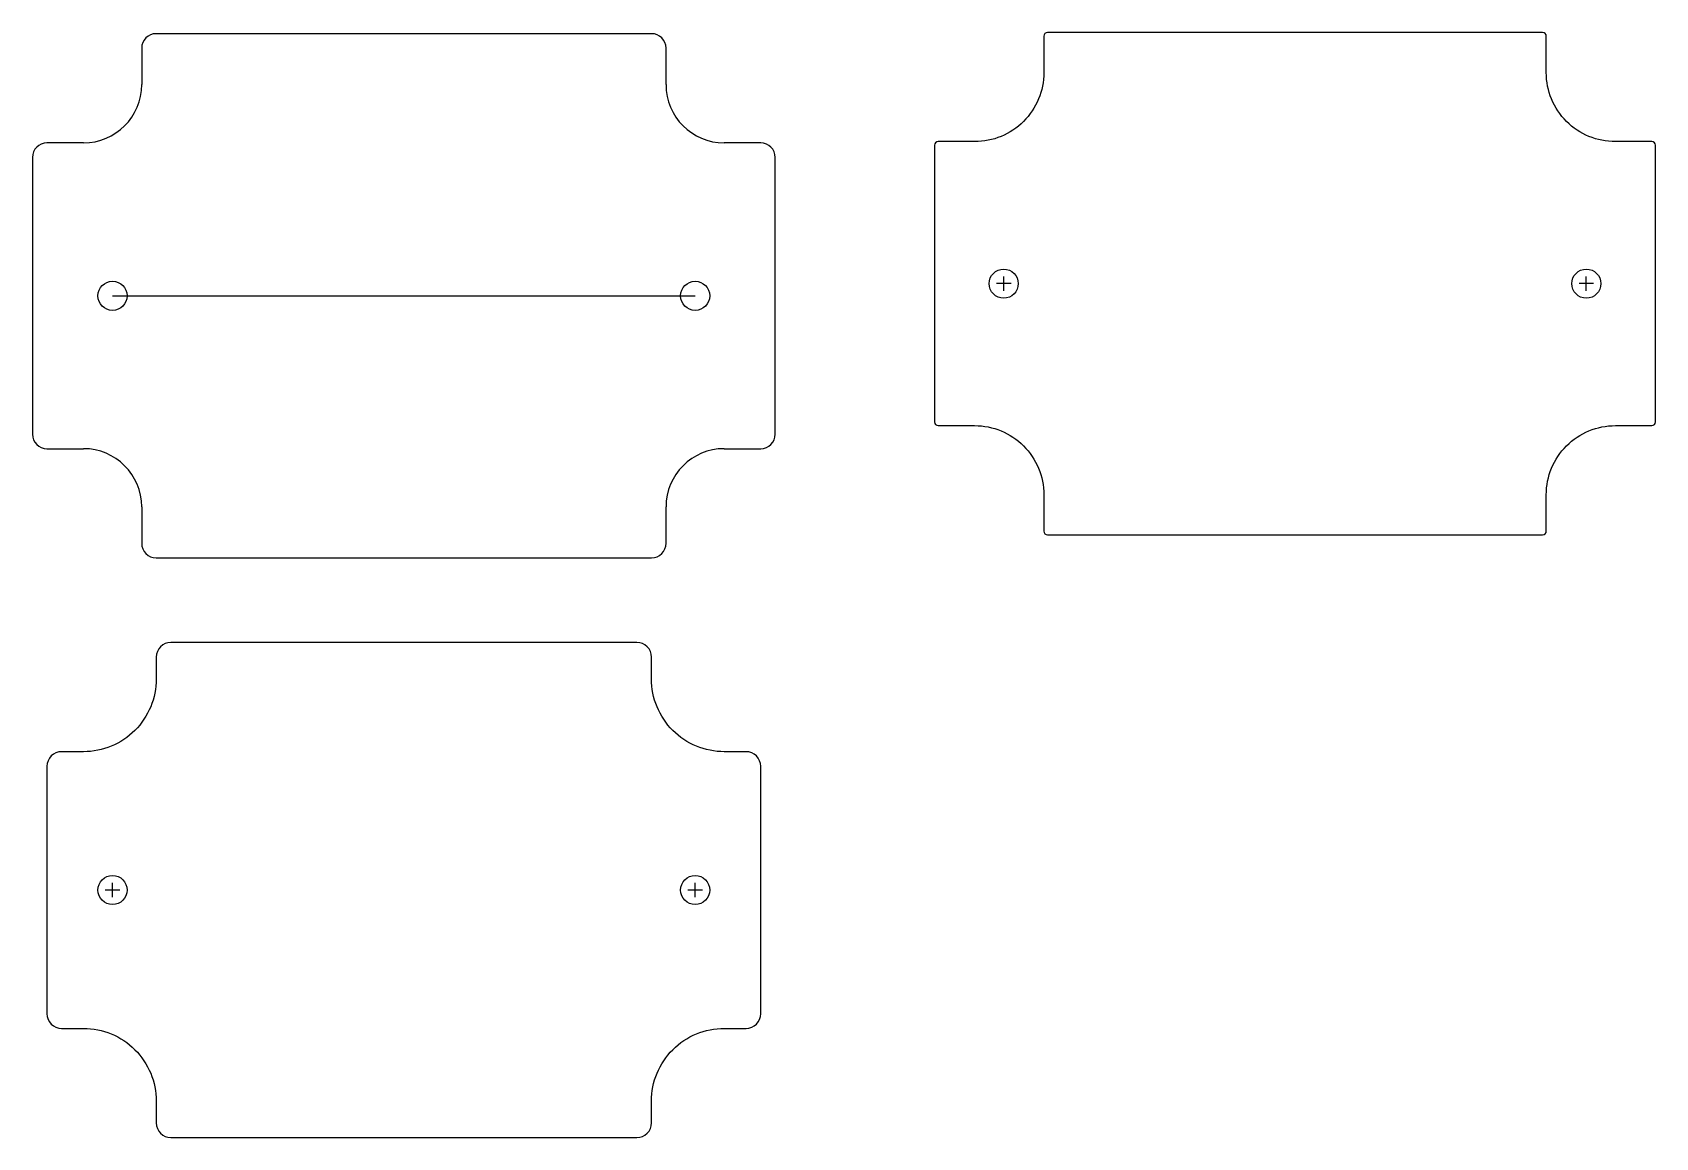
# Model space of a CAD drawing. Header units: millimetres. Extents: x 120 to 343, y 23 to 175.
import ezdxf

# ---------------------------------------------------------------- set-up
doc = ezdxf.new("R2010")
doc.units = ezdxf.units.MM

msp = doc.modelspace()

# ---------------------------------------------------------------- linework, layer by layer
for p, q in [((205.23, 174.53), (137.23, 174.53)), ((135.23, 172.53), (135.23, 167.53)), ((207.23, 167.53), (207.23, 172.53)), ((127.23, 159.53), (122.23, 159.53)), ((220.23, 159.53), (215.23, 159.53)), ((120.23, 157.53), (120.23, 119.53)), ((222.23, 119.53), (222.23, 157.53)), ((253.6, 139.2), (253.6, 141.2)), ((333.6, 139.2), (333.6, 141.2)), ((131.23, 138.53), (211.23, 138.53)), ((254.6, 140.2), (252.6, 140.2)), ((334.6, 140.2), (332.6, 140.2)), ((122.23, 117.53), (127.23, 117.53)), ((215.23, 117.53), (220.23, 117.53)), ((135.23, 109.53), (135.23, 104.53)), ((207.23, 104.53), (207.23, 109.53)), ((137.23, 102.53), (205.23, 102.53)), ((132.23, 56.91), (130.23, 56.91)), ((131.23, 55.91), (131.23, 57.91)), ((212.23, 56.91), (210.23, 56.91)), ((211.23, 55.91), (211.23, 57.91))]:
    msp.add_line(p, q)
for points in [[(328.1, 169.2), (328.1, 174.2, 0.414214), (327.6, 174.7), (259.6, 174.7, 0.414214), (259.1, 174.2), (259.1, 169.2, -0.414214), (249.6, 159.7), (244.6, 159.7, 0.414214), (244.1, 159.2), (244.1, 121.2, 0.414214), (244.6, 120.7), (249.6, 120.7, -0.414214), (259.1, 111.2), (259.1, 106.2, 0.414214), (259.6, 105.7), (327.6, 105.7, 0.414214), (328.1, 106.2), (328.1, 111.2, -0.414214), (337.6, 120.7), (342.6, 120.7, 0.414214), (343.1, 121.2), (343.1, 159.2, 0.414214), (342.6, 159.7), (337.6, 159.7, -0.414214)], [(137.23, 88.91), (137.23, 85.91, -0.414214), (127.23, 75.91), (124.23, 75.91, 0.414214), (122.23, 73.91), (122.23, 39.91, 0.414214), (124.23, 37.91), (127.23, 37.91, -0.414214), (137.23, 27.91), (137.23, 24.91, 0.414214), (139.23, 22.91), (203.23, 22.91, 0.414214), (205.23, 24.91), (205.23, 27.91, -0.414214), (215.23, 37.91), (218.23, 37.91, 0.414214), (220.23, 39.91), (220.23, 73.91, 0.414214), (218.23, 75.91), (215.23, 75.91, -0.414214), (205.23, 85.91), (205.23, 88.91, 0.414214), (203.23, 90.91), (139.23, 90.91, 0.414214)]]:
    msp.add_lwpolyline(points, format="xyb", close=True)
for centre in [(131.23, 138.53), (211.23, 138.53), (253.6, 140.2), (333.6, 140.2), (131.23, 56.91), (211.23, 56.91)]:
    msp.add_circle(centre, 2)
for centre, radius, start, end in [((137.23, 172.53), 2, 90, 180), ((205.23, 172.53), 2, 0, 90), ((127.23, 167.53), 8, 270, 0), ((215.23, 167.53), 8, 180, 270), ((122.23, 157.53), 2, 90, 180), ((220.23, 157.53), 2, 0, 90), ((122.23, 119.53), 2, 180, 270), ((220.23, 119.53), 2, 270, 0), ((127.23, 109.53), 8, 0, 90), ((215.23, 109.53), 8, 90, 180), ((137.23, 104.53), 2, 180, 270), ((205.23, 104.53), 2, 270, 0)]:
    msp.add_arc(centre, radius, start, end)

doc.saveas('drawing.dxf')
